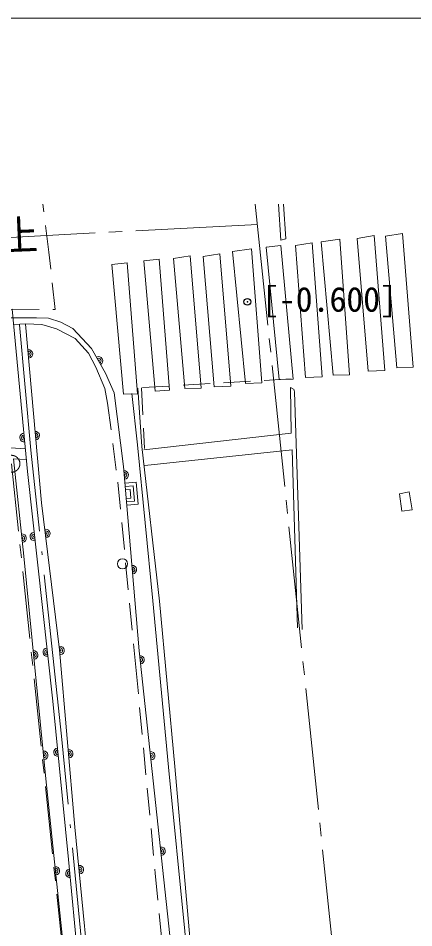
# Model space of a CAD drawing. Units: millimetres at full size, sheet at 1:400; details may follow other scales. Extents: x -117226 to 115574, y -80033 to 82367.
# Drawn here: x 60659 to 72356, y 55462 to 82367 of the extents above; entities that cross this region are included whole.
import ezdxf
from ezdxf.enums import TextEntityAlignment as Align

# ---------------------------------------------------------------- set-up
doc = ezdxf.new("R2010")
doc.units = ezdxf.units.MM
doc.header["$LTSCALE"] = 400
doc.header["$PDMODE"] = 32
doc.header["$PDSIZE"] = 200
for name, pattern in [('CHAIN1', [8, 5, -1, 1, -1]), ('CHAIN2', [12, 9, -1, 1, -1]), ('DASHED2', [3, 2, -1]), ('LONG_DASHED_DOTTED', [15.25, 12, -1.5, 0.25, -1.5])]:
    doc.linetypes.add(name, pattern=pattern)
for name, color, linetype, lineweight in [('0-0_通芯', 7, 'CHAIN1', 9), ('C-3_排煙機器', 7, 'Continuous', 9), ('D-A_Layer218', 4, 'CHAIN2', 5), ('E-1_太線', 4, 'Continuous', 5)]:
    doc.layers.add(name, color=color, linetype=linetype, lineweight=lineweight)
doc.layers.add('5-9_文字', color=2, linetype='Continuous')
doc.layers.add('7-E_ その他', color=3, linetype='Continuous')
doc.styles.add('ＭＳ ゴシック', font='')
doc.styles.get('ＭＳ ゴシック').set_extended_font_data('MS Gothic')

msp = doc.modelspace()

# ---------------------------------------------------------------- linework, layer by layer
at = {"layer": '0-0_通芯'}
msp.add_line((60460, 69188), (66391.1, 12829.6), dxfattribs=at)
msp.add_circle((60460, 69188), 250, dxfattribs=at)
at = {"layer": '5-9_文字'}
msp.add_point((67434.6, 73978.1), dxfattribs=at)
at = {"layer": 'C-3_排煙機器'}
msp.add_lwpolyline([(-117225.7, -80032.6), (115574.3, -80032.6), (115574.3, 82367.4), (-117225.7, 82367.4)], dxfattribs=at)
at = {"layer": 'D-A_Layer218'}
for p, q in [((67667.8, 76867.4), (71372.5, 41359.8)), ((67730.4, 76267.7), (-54942.1, 69782.4))]:
    msp.add_line(p, q, dxfattribs=at)
at = {"layer": 'E-1_太線', "linetype": 'DASHED2'}
msp.add_line((61566, 75446), (61392.1, 76867.4), dxfattribs=at)
at = {"layer": 'E-1_太線'}
for p, q in [((68420.9, 75798.3), (68352.5, 76867.4)), ((68571, 75838.8), (68507.8, 76867.4)), ((68420.9, 75798.3), (68571, 75838.8)), ((68709.8, 71442.8), (68803.5, 71396.2)), ((68730.7, 70097.2), (68709.8, 71442.8)), ((68730.7, 70097.2), (64374.3, 69599.3)), ((64407.2, 69138.2), (68759.8, 69597.3)), ((68921, 64337.5), (68759.8, 69597.3))]:
    msp.add_line(p, q, dxfattribs=at)
for points in [[(70685.1, 75855), (71180.8, 75937.7), (71497.3, 71943.9), (71008.1, 71926.4)], [(71522.7, 75919.3), (72018.3, 76001.9), (72338.7, 72047.2), (71849.5, 72029.8)], [(67992.8, 75591.4), (68419.4, 75641.4), (68793.2, 71694.6), (68370.6, 71683.7)], [(68859, 75640.7), (69354.7, 75723.3), (69647.7, 71758.1), (69158.5, 71740.7)], [(69620.8, 75749.6), (70168.6, 75827.1), (70457.7, 71822.9), (69968.5, 71805.4)], [(65251.1, 75260.2), (65746.8, 75342.8), (66071, 71427.2), (65581.9, 71409.8)], [(66126.4, 75318.4), (66622, 75401.1), (66946.3, 71485.5), (66457.1, 71468.1)], [(66997.7, 75469.3), (67558.5, 75545.5), (67864.6, 71579), (67375.4, 71561.6)], [(63428.9, 75084.9), (63881.5, 75132.3), (64183.6, 71258.4), (63776.1, 71242.5)], [(64374.6, 75188.9), (64827.2, 75236.3), (65129.2, 71362.4), (64705.3, 71338.5)], [(71929.6, 68299), (72221.5, 68356.4), (72306.4, 67827), (72000.5, 67786.7)]]:
    msp.add_lwpolyline(points, close=True, dxfattribs=at)
at = {"layer": 'E-1_太線', "linetype": 'DASHED2'}
for points in [[(60484, 73762.7), (61754.5, 73749.3), (61566, 75446)], [(60526.6, 73310.1), (60888.4, 73324.4), (61361, 73306.2), (61794.3, 73178), (62343.2, 72893.8), (62736.3, 72456.3), (62957.8, 72048.2), (63219.1, 71411.9), (63301.1, 70980.3), (63604.3, 68643.3), (64136.3, 63174.3), (64712.8, 57080.5), (65730.7, 46443.7), (66512, 38536.8), (67386.3, 29573.9), (67822.8, 25855.8), (68494.5, 19199.9), (69016.9, 15037), (69093.8, 13975.7), (68934.9, 13349.5), (68579.3, 12949.3), (67939.5, 12600.1), (66769.8, 12549.9)], [(68726.3, 71698.7), (64300.4, 71437.4), (64397.2, 69635.8)]]:
    msp.add_lwpolyline(points, dxfattribs=at)
at = {"layer": 'E-1_太線'}
for points in [[(53576.7, 73243.8), (60484, 73762.7), (60931.8, 68959.7), (61679.6, 62161.5), (62147.6, 57480.3), (62715.9, 51444.5), (63435.4, 44124.8), (63918, 39578.1), (64327.3, 34475.7), (64955, 28956.4), (65522.9, 23329.7), (66107.2, 18249.8), (66816.8, 12412)], [(65348.3, 53309.9), (64236.9, 63656), (63768.4, 69111), (63493.3, 71285.1), (63239.5, 71870.8), (62825, 72597), (62272.5, 73187.3), (61916.7, 73371.9), (61554.8, 73494.9), (61199.9, 73503.6), (60435.6, 73503.4)], [(60876, 73312.9), (61351.4, 68033.8), (61881.1, 63688.9), (62334.4, 58442.9), (62910.4, 52484.8), (63405.5, 47157.6), (63564.2, 45585.3), (64009.4, 41059.5), (64488.3, 35414.5), (64800.4, 32226.5), (65180.9, 28921.7), (65689.9, 24319.4), (66285.2, 18955.3), (67072.3, 12544.2)], [(67947.2, 32351.7), (67412.5, 37846), (66920.1, 42956.1), (66291.5, 49076.6), (66178.4, 50448.1), (65712.7, 55406), (65285.8, 60235.2), (64840.5, 65126.7), (64311.6, 69696.6), (64194.1, 71421.8)], [(69059.8, 64284.6), (68825.2, 71317.5), (68806.9, 71397.7)], [(67798.1, 32335.2), (67217.7, 37846.9), (66760.6, 42932.7), (66147.6, 49077.7), (65995.6, 50453.1), (65590.8, 55365.7), (65100.4, 60214.3), (64644.8, 65133), (64184.2, 69743.5), (64021.9, 71268.7)], [(52295.3, 70262.1), (56241.2, 69941.7), (58931.1, 69753.5), (60873, 69625.8)], [(58324, 13366.2), (62382, 13066.8), (63294.6, 13021.8), (66273.8, 12804.8), (65989.3, 15425.5), (65214.7, 22429.8), (64630, 28102.2), (63969.8, 34043.5), (63428.1, 40581.4), (62766.7, 46919.9), (62199.9, 52980.3), (61478.8, 59866.1), (60822.9, 66455.3), (60520.2, 69336.8), (60904.2, 69311.3)], [(63881.5, 67962.4), (64205.1, 67992.4), (64145, 68639.7), (63821.3, 68609.6)], [(63872.5, 68059.5), (64099, 68080.5), (64056.9, 68533.6), (63830.4, 68512.5)], [(63863.4, 68156.5), (63992.9, 68168.6), (63968.8, 68427.5), (63839.4, 68415.4)]]:
    msp.add_lwpolyline(points, dxfattribs=at)
at = {"layer": 'E-1_太線', "linetype": 'LONG_DASHED_DOTTED'}
msp.add_lwpolyline([(66939.1, 12545.2), (66297.2, 17774.7), (65598.8, 23928.4), (64900, 30366.6), (64081, 38842.5), (63349.9, 45933.5), (62730, 53045.6), (61944, 61128.1), (61031, 69585.2), (60699.4, 73293)], dxfattribs=at)
at = {"layer": 'E-1_太線'}
msp.add_circle((63741.4, 66228.3), 150, dxfattribs=at)
for centre, radius, start, end in [((60965.1, 72436.1), 125, 275.57914, 95.57914), ((60965.1, 72436.1), 75, 275.57914, 95.57914), ((60965.1, 72436.1), 25, 275.57914, 95.57914), ((63032.7, 72232), 125, 296.64834, 116.64834), ((63032.7, 72232), 75, 296.64834, 116.64834), ((63032.7, 72232), 25, 296.64834, 116.64834), ((60830.3, 69963.6), 125, 95.23557, 275.23557), ((60830.3, 69963.6), 75, 95.23557, 275.23557), ((60830.3, 69963.6), 25, 95.23557, 275.23557), ((61164.8, 70019.4), 125, 275.57914, 95.57914), ((61164.8, 70019.4), 75, 275.57914, 95.57914), ((61164.8, 70019.4), 25, 275.57914, 95.57914), ((63793.6, 68856), 125, 275.30698, 95.30698), ((63793.6, 68856), 75, 275.30698, 95.30698), ((63793.6, 68856), 25, 275.30698, 95.30698), ((60773.4, 66988), 125, 276.11419, 96.11419), ((60773.4, 66988), 75, 276.11419, 96.11419), ((60773.4, 66988), 25, 276.11419, 96.11419), ((61135.7, 67034.6), 125, 95.66838, 275.66838), ((61135.7, 67034.6), 75, 95.66838, 275.66838), ((61135.7, 67034.6), 25, 95.66838, 275.66838), ((61475.3, 67125.5), 125, 275.71633, 95.71633), ((61475.3, 67125.5), 75, 275.71633, 95.71633), ((61475.3, 67125.5), 25, 275.71633, 95.71633), ((64034.7, 66056.4), 125, 275.30698, 95.30698), ((64034.7, 66056.4), 75, 275.30698, 95.30698), ((64034.7, 66056.4), 25, 275.30698, 95.30698), ((61897.2, 63667.4), 125, 275.71633, 95.71633), ((61118.2, 63530.7), 125, 275.41953, 95.41953), ((61118.2, 63530.7), 75, 275.41953, 95.41953), ((61118.2, 63530.7), 25, 275.41953, 95.41953), ((61517.1, 63612.8), 125, 95.66838, 275.66838), ((61517.1, 63612.8), 75, 95.66838, 275.66838), ((61517.1, 63612.8), 25, 95.66838, 275.66838), ((61897.2, 63667.4), 75, 275.71633, 95.71633), ((61897.2, 63667.4), 25, 275.71633, 95.71633), ((64259.9, 63391.8), 125, 275.8003, 95.8003), ((64259.9, 63391.8), 75, 275.8003, 95.8003), ((64259.9, 63391.8), 25, 275.8003, 95.8003), ((61415.3, 60564.9), 125, 275.41953, 95.41953), ((61415.3, 60564.9), 75, 275.41953, 95.41953), ((61415.3, 60564.9), 25, 275.41953, 95.41953), ((61835.5, 60654), 125, 95.84013, 275.84013), ((61835.5, 60654), 75, 95.84013, 275.84013), ((61835.5, 60654), 25, 95.84013, 275.84013), ((62153, 60611.5), 125, 275.2125, 95.2125), ((62153, 60611.5), 75, 275.2125, 95.2125), ((62153, 60611.5), 25, 275.2125, 95.2125), ((64577.9, 60550.6), 125, 275.8003, 95.8003), ((64577.9, 60550.6), 75, 275.8003, 95.8003), ((64577.9, 60550.6), 25, 275.8003, 95.8003), ((64882.9, 57725.8), 125, 275.8003, 95.8003), ((64882.9, 57725.8), 75, 275.8003, 95.8003), ((64882.9, 57725.8), 25, 275.8003, 95.8003), ((61761, 57150.3), 125, 275.85207, 95.85207), ((61761, 57150.3), 75, 275.85207, 95.85207), ((61761, 57150.3), 25, 275.85207, 95.85207), ((62188.1, 57072), 125, 95.68803, 275.68803), ((62188.1, 57072), 75, 95.68803, 275.68803), ((62188.1, 57072), 25, 95.68803, 275.68803), ((62469.3, 57182), 125, 275.85573, 95.85573), ((62469.3, 57182), 75, 275.85573, 95.85573), ((62469.3, 57182), 25, 275.85573, 95.85573)]:
    msp.add_arc(centre, radius, start, end, dxfattribs=at)

# ---------------------------------------------------------------- texts
at = {"layer": '5-9_文字', "style": 'ＭＳ ゴシック'}
msp.add_text('[-0.600]', height=733.1, dxfattribs=at).set_placement((67867.5, 73465.5), align=Align.BOTTOM_LEFT)
at = {"layer": '7-E_ その他', "style": 'ＭＳ ゴシック'}
msp.add_text('車進入禁止', height=879.8, rotation=2.378, dxfattribs=at).set_placement((55278.9, 75010), align=Align.BOTTOM_LEFT)

doc.saveas('drawing.dxf')
